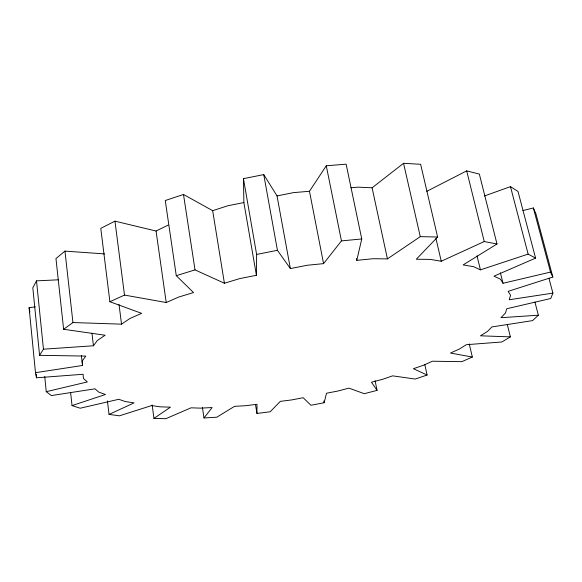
<?xml version="1.0" encoding="UTF-8"?>
<svg xmlns="http://www.w3.org/2000/svg" width="582" height="582" viewBox="0 0 582 582"><rect width="100%" height="100%" fill="white"/><g stroke="black" fill="none" stroke-linecap="round" stroke-linejoin="round"><path stroke-width="0.87" d="M375.084 380.686L377.056 390.377L364.267 393.694L348.945 388.136L337.887 391.039L326.509 393.228L324.167 402.722L310.948 405.261L303.157 397.717L291.597 399.943L280.313 401.362L270.186 411.772L256.96 413.46L256.975 404.286L245.328 405.749L234.568 406.323L216.802 417.214L203.991 417.963L202.412 407.335M243.458 178.674L243.873 202.558L227.766 205.781L212.67 210.677L183.49 194.468L165.259 200.521L176.273 275.679L195.021 269.888L224.405 283.238L239.915 278.552L256.415 275.293L256.618 254.436L243.458 178.674L263.755 174.593L277.025 195.923L290.374 268.593L307.238 265.261L323.57 263.639L341.459 240.89L361.749 238.962L346.137 164.189L326.276 165.775L309.471 191.267L323.57 263.639M350.888 187.76L357.988 187.157L372.094 187.797L403.552 163.302L420.626 164.284L437.62 237.027L420.277 236.627L387.43 258.895L373.098 258.728L356.795 260.343L361.749 238.962M548.964 278.334L552.9 293.11L550.761 298.501L506.704 308.758L505.482 313.058L500.927 317.707L538.343 315.204L534.923 302.043M58.309 279.811L36.513 280.859L32.818 287.806L39.576 355.318L85.794 356.089L82.2 360.935L82.513 365.467L35.48 372.691L36.528 377.798L83.11 374.277L83.393 378.409L87.344 381.945L46.254 391.679L44.727 376.496M39.576 355.318L43.446 349.193L36.513 280.859M43.446 349.193L93.44 345.773L97.369 340.477L105.116 335.239L63.627 329.274L55.959 258.546L64.966 251.111L104.578 253.912M203.991 417.963L212.124 407.531L200.834 408.142L191.034 407.822L165.841 418.698L153.939 418.407L152.149 404.963M437.62 237.027L416.29 259.237L430.302 259.405L441.251 261.245L484.246 241.537L496.992 243.996L479.342 174.083L466.684 170.882L426.752 191.333M538.343 315.204L532.588 320.609L491.899 326.931L487.571 331.347L480.463 335.814L510.378 336.862L507.308 324.552M63.627 329.274L72.946 322.552L121.529 324.159L129.917 318.492L141.615 313.349L109.896 301.738L100.781 228.348L114.952 221.16L156.056 231.018L168.176 225.103M153.939 418.407L170.453 407.16L160.028 406.825L151.698 405.559L119.441 415.824L109.038 414.413L107.415 400.889M496.992 243.996L463.105 264.919L473.624 266.687L480.441 269.866L528.129 254.108L535.593 258.117L493.973 276.174L500.447 279.193L503.023 283.274L550.514 272.078L552.849 277.039L508.13 291.349L510.567 295.205L509.272 299.752L552.9 293.11M510.378 336.862L501.859 341.983L466.291 344.704L459.474 348.989L450.475 353.056L472.344 357.035L469.245 343.904M109.038 414.413L134.093 402.882L125.115 401.522L118.83 399.274L80.214 408.222L72.03 405.589L70.662 392.981M109.896 301.738L124.497 295.081L166.219 302.531L178.703 297.046L193.537 292.564L176.273 275.679M472.344 357.035L461.81 361.677L432.433 361.218L423.711 365.169L413.416 368.704L427.108 375.026L424.78 364.463M484.348 196.003L510.465 186.633L518.009 191.463L535.593 258.117M427.108 375.026L415.184 379.057L392.639 375.848L382.519 379.326L371.462 382.228L377.056 390.377M72.03 405.589L105.48 394.494L98.634 392.05L95.026 388.82L51.347 395.571L46.254 391.679M522.869 210.553L533.367 207.97L535.906 213.754L552.849 277.039M277.025 195.923L293.481 192.627L309.471 191.267M256.618 254.436L277.432 250.311L290.374 268.593M35.48 372.691L29.1 307.74L35.306 306.816M533.367 207.97L550.514 272.078M510.465 186.633L528.129 254.108M500.389 272.769L503.023 283.274M466.684 170.882L484.246 241.537M477.007 255.847L480.441 269.866M435.954 238.504L441.251 261.245M403.552 163.302L420.277 236.627M372.094 187.797L387.43 258.895M356.431 258.568L356.795 260.343M326.276 165.775L341.459 240.89M29.1 307.74L29.9 311.981M323.832 400.94L324.167 402.722M263.755 174.593L277.432 250.311M243.873 202.558L256.415 275.293M255.498 404.628L256.96 413.46M212.67 210.677L224.405 283.238M183.49 194.468L195.021 269.888M156.056 231.018L166.219 302.531M114.952 221.16L124.497 295.081M119.034 304.51L121.529 324.159M91.971 333.217L93.44 345.773M81.393 355.602L82.513 365.467M64.966 251.111L72.946 322.552M36.171 374.19L36.528 377.798"/></g></svg>
